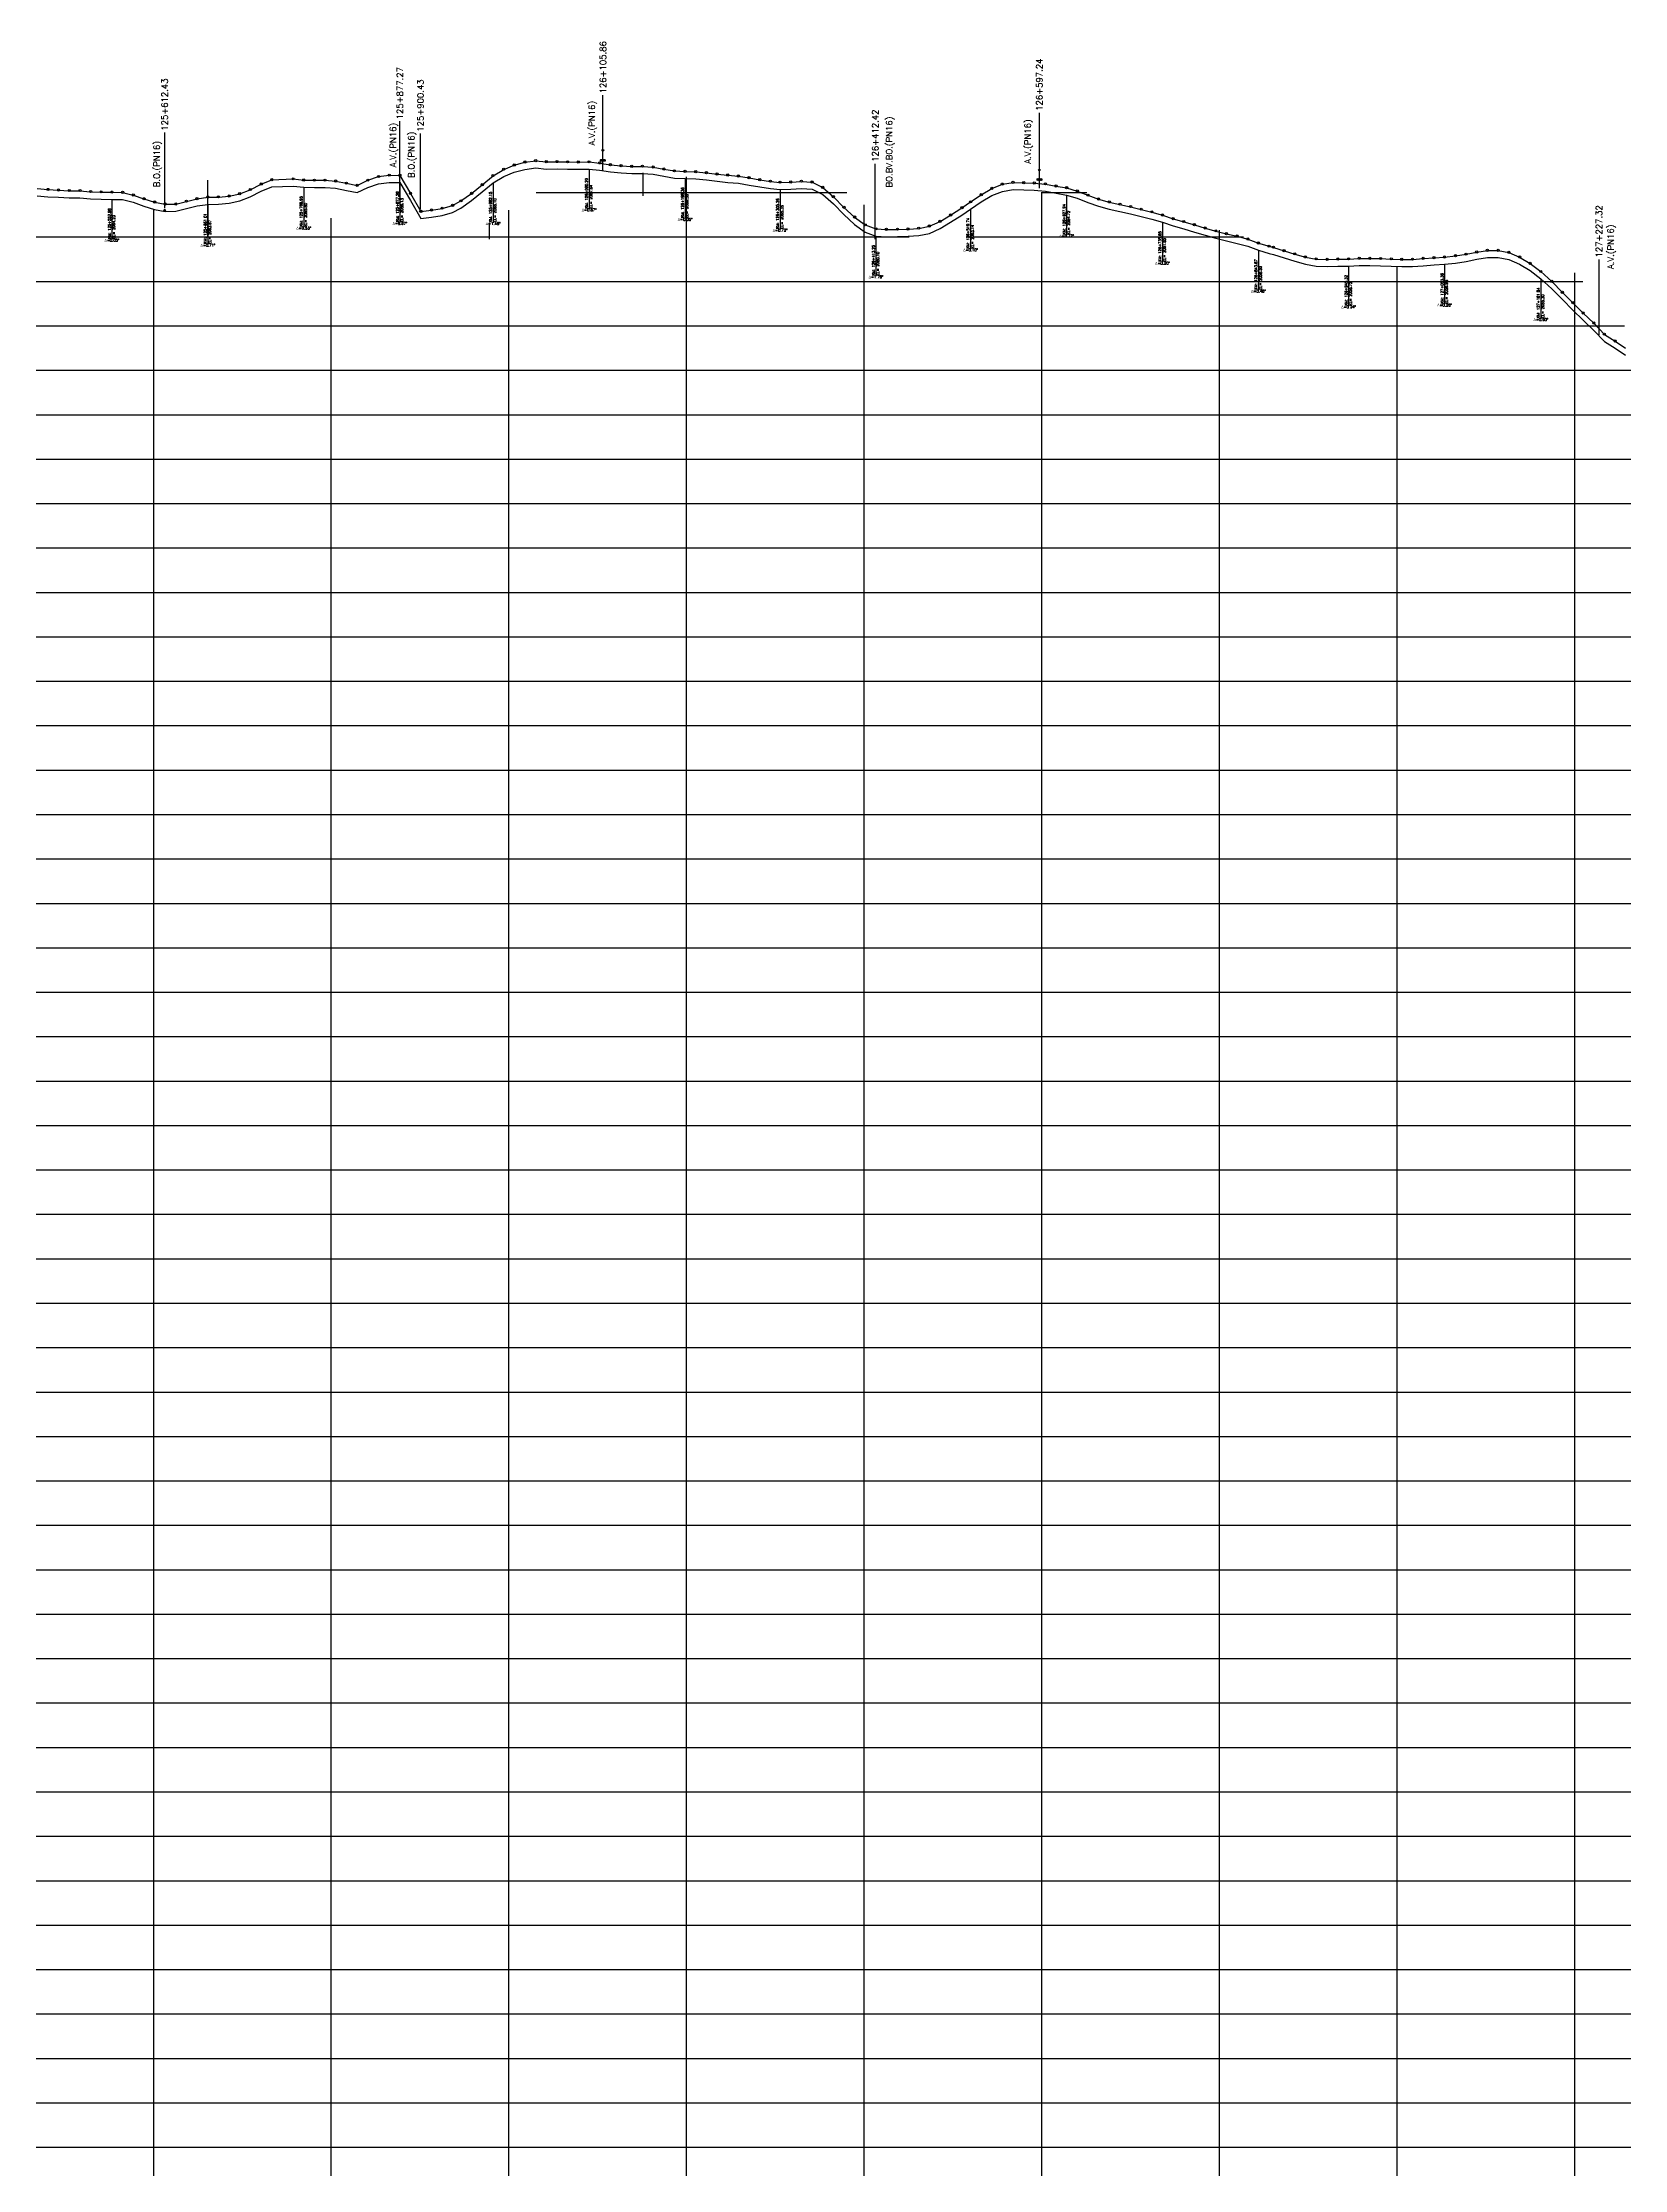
# Model space of a CAD drawing. Header units: metres. Extents: x 575895 to 634487, y 3214622 to 3222739.
# Drawn here: x 627078 to 628859, y 3217161 to 3219555 of the extents above; entities that cross this region are included whole.
import ezdxf

# ---------------------------------------------------------------- set-up
doc = ezdxf.new("R2010")
doc.units = ezdxf.units.M
for name, color, linetype in [('1405-05-17--km 168+000-END', 192, 'Continuous'), ('1405-05-17--km 74+000-133+000', 150, 'Continuous'), ('C-ROAD-PROF-GRID-MAJR', 8, 'Continuous'), ('C-ROAD-PROF-LABL', 92, 'Continuous'), ('C-ROAD-PROF-STAN-GEOM', 11, 'Continuous'), ('TXT', 2, 'Continuous'), ('V-CTRL-BMRK', 150, 'Continuous'), ('V-NODE', 1, 'Continuous')]:
    doc.layers.add(name, color=color, linetype=linetype)
doc.styles.add('RD', font='ROMAND.SHX', dxfattribs={"height": 3.5})
doc.styles.get("Standard").update_dxf_attribs({"font": 'romanc.shx', "height": 2})

msp = doc.modelspace()

# ---------------------------------------------------------------- linework, layer by layer
at = {"layer": '1405-05-17--km 168+000-END', "flags": 128}
msp.add_lwpolyline([(627263.9, 3219335.7), (627263.9, 3219399.6)], dxfattribs=at)
at = {"layer": '1405-05-17--km 74+000-133+000', "color": 150, "linetype": 'Continuous', "lineweight": -3, "ltscale": 2, "flags": 128}
for points in [[(627071.7, 3219390.1), (627083.8, 3219389), (627095.8, 3219388.4), (627107.9, 3219387.8), (627119.9, 3219387.8), (627131.9, 3219386.7), (627143.8, 3219386.3), (627155.8, 3219386), (627167.9, 3219385.8), (627179.9, 3219382.8), (627191.9, 3219378.5), (627203.9, 3219374.8), (627215.8, 3219372.5), (627227.8, 3219372.6), (627239.8, 3219375.8), (627251.8, 3219378.6), (627263.9, 3219380.4), (627275.7, 3219380.7), (627287.9, 3219381.6), (627299.8, 3219384.3), (627311.7, 3219388.9), (627324, 3219395.1), (627335.9, 3219400.1), (627360, 3219401), (627371.8, 3219399.7), (627383.8, 3219399.5), (627395.9, 3219399.5), (627407.8, 3219398.5), (627419.9, 3219396.1), (627432, 3219393.6), (627444, 3219399.5), (627456.1, 3219403.6), (627468.1, 3219405.1), (627480.1, 3219405), (627492, 3219384.7), (627503.8, 3219364.4), (627515.7, 3219365.9), (627527.7, 3219367.9), (627539.5, 3219371.2), (627548.9, 3219376.2), (627560.9, 3219384.6), (627572.9, 3219394.4), (627585, 3219404.7), (627597, 3219411.8), (627608.9, 3219416.6), (627620.9, 3219419.8), (627633, 3219421.5), (627644.9, 3219420.2), (627657, 3219420.4), (627669, 3219420.1), (627681, 3219419.9), (627693.1, 3219420.1), (627705, 3219418.9), (627717.1, 3219417), (627729.1, 3219415.8), (627741.1, 3219415.1), (627753.1, 3219415.2), (627765.3, 3219414.3), (627777.3, 3219412.1), (627789.2, 3219410), (627801.2, 3219409.5), (627813.2, 3219409.1), (627825.2, 3219408), (627837.2, 3219406.5), (627849.2, 3219405.2), (627861.2, 3219404.1), (627873.2, 3219402.2), (627885.3, 3219400.1), (627897.2, 3219398.3), (627908.1, 3219397.2), (627920.2, 3219397.5), (627932.2, 3219398.3), (627944.1, 3219397.5), (627956.2, 3219391.4), (627968.2, 3219380.9), (627980.1, 3219369), (627992, 3219357.9), (628004, 3219349.2), (628016.1, 3219344.7), (628027.8, 3219344), (628040.3, 3219344.3), (628052.3, 3219344.6), (628064.3, 3219345.4), (628076.3, 3219347.8), (628088.2, 3219353.1), (628100.2, 3219360.2), (628112.9, 3219368.4), (628122.6, 3219375.1), (628134.6, 3219383.2), (628146.6, 3219390.3), (628158.5, 3219395), (628170.4, 3219397.1), (628182.4, 3219396.7), (628194.3, 3219396.3), (628206.8, 3219395.3), (628218.8, 3219392.9), (628230.8, 3219390.9), (628242.8, 3219387.4), (628254.7, 3219382.6), (628266.7, 3219378.3), (628278.8, 3219375), (628290.8, 3219372.4), (628302.8, 3219369.8), (628314.7, 3219366.8), (628326.7, 3219363.8), (628338.7, 3219360.2), (628350.7, 3219356.2), (628362.6, 3219352.9), (628374.6, 3219349.3), (628386.7, 3219345.7), (628398.7, 3219342.4), (628410.7, 3219339.3), (628422.8, 3219336.5), (628434.8, 3219333.2), (628446.7, 3219328.7), (628458.7, 3219325.2), (628463.6, 3219324), (628475.6, 3219320.2), (628487.6, 3219316.5), (628499.6, 3219313.1), (628511.7, 3219310.9), (628524.1, 3219310.3), (628536.1, 3219310.7), (628548.2, 3219310.9), (628560.2, 3219311.6), (628572.1, 3219311.5), (628584.2, 3219311.3), (628596.3, 3219310.9), (628608.1, 3219310.3), (628620.2, 3219310.5), (628632.2, 3219311.4), (628644.4, 3219312.2), (628656.2, 3219313), (628668.6, 3219314.4), (628680.5, 3219316.2), (628692.5, 3219318.6), (628704.5, 3219320.5), (628716.6, 3219320.5), (628728.6, 3219318.3), (628740.7, 3219313.1), (628752.6, 3219305.9), (628764.7, 3219296.7), (628776.9, 3219285.5), (628788.9, 3219273.3), (628800.7, 3219261.5), (628812.3, 3219250), (628824.3, 3219238.6), (628836.2, 3219226.1), (628848.3, 3219218.5), (628860.1, 3219210.5)], [(627071.7, 3219382.1), (627083.8, 3219381), (627095.8, 3219380.4), (627107.9, 3219379.8), (627119.9, 3219379.8), (627131.9, 3219378.7), (627143.8, 3219378.3), (627155.8, 3219378), (627167.9, 3219377.8), (627179.9, 3219374.8), (627191.9, 3219370.5), (627203.9, 3219366.8), (627215.8, 3219364.5), (627227.8, 3219364.6), (627239.8, 3219367.8), (627251.8, 3219370.6), (627263.9, 3219372.4), (627275.7, 3219372.7), (627287.9, 3219373.6), (627299.8, 3219376.3), (627311.7, 3219380.9), (627324, 3219387.1), (627335.9, 3219392.1), (627360, 3219393), (627371.8, 3219391.7), (627383.8, 3219391.5), (627395.9, 3219391.5), (627407.8, 3219390.5), (627419.9, 3219388.1), (627432, 3219385.6), (627444, 3219391.5), (627456.1, 3219395.6), (627468.1, 3219397.1), (627480.1, 3219397), (627492, 3219376.7), (627503.8, 3219356.4), (627515.7, 3219357.9), (627527.7, 3219359.9), (627539.5, 3219363.2), (627548.9, 3219368.2), (627560.9, 3219376.6), (627572.9, 3219386.4), (627585, 3219396.7), (627597, 3219403.8), (627608.9, 3219408.6), (627620.9, 3219411.8), (627633, 3219413.5), (627644.9, 3219412.2), (627657, 3219412.4), (627669, 3219412.1), (627681, 3219411.9), (627693.1, 3219412.1), (627705, 3219410.9), (627717.1, 3219409), (627729.1, 3219407.8), (627741.1, 3219407.1), (627753.1, 3219407.2), (627765.3, 3219406.3), (627777.3, 3219404.1), (627789.2, 3219402), (627801.2, 3219401.5), (627813.2, 3219401.1), (627825.2, 3219400), (627837.2, 3219398.5), (627849.2, 3219397.2), (627861.2, 3219396.1), (627873.2, 3219394.2), (627885.3, 3219392.1), (627897.2, 3219390.3), (627908.1, 3219389.2), (627920.2, 3219389.5), (627932.2, 3219390.3), (627944.1, 3219389.5), (627956.2, 3219383.4), (627968.2, 3219372.9), (627980.1, 3219361), (627992, 3219349.9), (628004, 3219341.2), (628016.1, 3219336.7), (628027.8, 3219336), (628040.3, 3219336.3), (628052.3, 3219336.6), (628064.3, 3219337.4), (628076.3, 3219339.8), (628088.2, 3219345.1), (628100.2, 3219352.2), (628112.9, 3219360.4), (628122.6, 3219367.1), (628134.6, 3219375.2), (628146.6, 3219382.3), (628158.5, 3219387), (628170.4, 3219389.1), (628182.4, 3219388.7), (628194.3, 3219388.3), (628206.8, 3219387.3), (628218.8, 3219384.9), (628230.8, 3219382.9), (628242.8, 3219379.4), (628254.7, 3219374.6), (628266.7, 3219370.3), (628278.8, 3219367), (628290.8, 3219364.4), (628302.8, 3219361.8), (628314.7, 3219358.8), (628326.7, 3219355.8), (628338.7, 3219352.2), (628350.7, 3219348.2), (628362.6, 3219344.9), (628374.6, 3219341.3), (628386.7, 3219337.7), (628398.7, 3219334.4), (628410.7, 3219331.3), (628422.8, 3219328.5), (628434.8, 3219325.2), (628446.7, 3219320.7), (628458.7, 3219317.2), (628463.6, 3219316), (628475.6, 3219312.2), (628487.6, 3219308.5), (628499.6, 3219305.1), (628511.7, 3219302.9), (628524.1, 3219302.3), (628536.1, 3219302.7), (628548.2, 3219302.9), (628560.2, 3219303.6), (628572.1, 3219303.5), (628584.2, 3219303.3), (628596.3, 3219302.9), (628608.1, 3219302.3), (628620.2, 3219302.5), (628632.2, 3219303.4), (628644.4, 3219304.2), (628656.2, 3219305), (628668.6, 3219306.4), (628680.5, 3219308.2), (628692.5, 3219310.6), (628704.5, 3219312.5), (628716.6, 3219312.5), (628728.6, 3219310.3), (628740.7, 3219305.1), (628752.6, 3219297.9), (628764.7, 3219288.7), (628776.9, 3219277.5), (628788.9, 3219265.3), (628800.7, 3219253.5), (628812.3, 3219242), (628824.3, 3219230.6), (628836.2, 3219218.1), (628848.3, 3219210.5), (628860.1, 3219202.5)]]:
    msp.add_lwpolyline(points, dxfattribs=at)
at = {"layer": 'C-ROAD-PROF-GRID-MAJR', "color": 8, "linetype": 'Continuous', "lineweight": -3, "ltscale": 0.6}
for p, q in [((627802.9, 3215235.7), (627802.9, 3219403.4)), ((627202.9, 3215235.7), (627202.9, 3219366.4)), ((627633.4, 3219385.7), (627983.3, 3219385.7)), ((628002.9, 3215235.7), (628002.9, 3219371.7)), ((628202, 3219385.7), (628253.6, 3219385.7)), ((628202.9, 3215235.7), (628202.9, 3219386.2)), ((627402.9, 3215235.7), (627402.9, 3219356.8)), ((627602.9, 3215235.7), (627602.9, 3219365.9)), ((628402.9, 3215235.7), (628402.9, 3219343.3)), ((621345.2, 3219335.7), (628053.3, 3219335.7)), ((628118.8, 3219335.7), (628429.9, 3219335.7)), ((628602.9, 3215235.7), (628602.9, 3219302.9)), ((628802.9, 3215235.7), (628802.9, 3219295.3)), ((620244.8, 3219285.7), (628811.9, 3219285.7)), ((620175.2, 3219235.7), (628858.8, 3219235.7)), ((620052, 3219185.7), (628966.4, 3219185.7)), ((619796.3, 3219135.7), (629166.5, 3219135.7)), ((618924.6, 3219085.7), (629197.9, 3219085.7)), ((618599.9, 3219035.7), (629277.8, 3219035.7)), ((618328.5, 3218985.7), (634202.9, 3218985.7)), ((618045.3, 3218935.7), (634202.9, 3218935.7)), ((589229.7, 3218885.7), (634202.9, 3218885.7)), ((588839, 3218835.7), (634202.9, 3218835.7)), ((588788.5, 3218785.7), (634202.9, 3218785.7)), ((588574.1, 3218735.7), (634202.9, 3218735.7)), ((587846.2, 3218685.7), (634202.9, 3218685.7)), ((587471.4, 3218635.7), (634202.9, 3218635.7)), ((587402.3, 3218585.7), (634202.9, 3218585.7)), ((586879.5, 3218535.7), (634202.9, 3218535.7)), ((586834, 3218485.7), (634202.9, 3218485.7)), ((586802.6, 3218435.7), (634202.9, 3218435.7)), ((586657.4, 3218385.7), (634202.9, 3218385.7)), ((586394.3, 3218335.7), (634202.9, 3218335.7)), ((586104.8, 3218285.7), (634202.9, 3218285.7)), ((585771.4, 3218235.7), (634202.9, 3218235.7)), ((585413.8, 3218185.7), (634202.9, 3218185.7)), ((583461.1, 3218135.7), (634202.9, 3218135.7)), ((583425.8, 3218085.7), (634202.9, 3218085.7)), ((583390.7, 3218035.7), (634202.9, 3218035.7)), ((583124, 3217985.7), (634202.9, 3217985.7)), ((581945.1, 3217935.7), (634202.9, 3217935.7)), ((581633, 3217885.7), (634202.9, 3217885.7)), ((581370.7, 3217835.7), (634202.9, 3217835.7)), ((580454.3, 3217785.7), (634202.9, 3217785.7)), ((579879.4, 3217735.7), (634202.9, 3217735.7)), ((579207.9, 3217685.7), (634202.9, 3217685.7)), ((578887.7, 3217635.7), (634202.9, 3217635.7)), ((578337, 3217585.7), (634202.9, 3217585.7)), ((577365.6, 3217535.7), (634202.9, 3217535.7)), ((577266.7, 3217485.7), (634202.9, 3217485.7)), ((576892.4, 3217435.7), (634202.9, 3217435.7)), ((576738.6, 3217385.7), (634202.9, 3217385.7)), ((576102.9, 3217335.7), (634202.9, 3217335.7)), ((576102.9, 3217285.7), (634202.9, 3217285.7)), ((576102.9, 3217235.7), (634202.9, 3217235.7)), ((576102.9, 3217185.7), (634202.9, 3217185.7))]:
    msp.add_line(p, q, dxfattribs=at)
at = {"layer": 'C-ROAD-PROF-LABL', "color": 92, "linetype": 'Continuous', "lineweight": -3}
for p, q in [((627708.7, 3219410.2), (627708.7, 3219495.2)), ((627480.1, 3219381), (627480.1, 3219466)), ((628200.1, 3219390.6), (628200.1, 3219475.6)), ((627215.3, 3219368.2), (627215.3, 3219453.2)), ((627503.3, 3219367.1), (627503.3, 3219452.1)), ((627503.3, 3219367.1), (627503.3, 3219452.1)), ((628015.3, 3219333.2), (628015.3, 3219418.2)), ((628830.2, 3219225.5), (628830.2, 3219310.5))]:
    msp.add_line(p, q, dxfattribs=at)
at = {"layer": 'C-ROAD-PROF-STAN-GEOM', "color": 11, "linetype": 'Continuous', "lineweight": -3}
for p, q in [((627371.8, 3219391.7), (627371.8, 3219346.7)), ((627480.1, 3219397), (627480.1, 3219352)), ((627585, 3219396.7), (627585, 3219351.7)), ((627693.1, 3219412.1), (627693.1, 3219367.1)), ((627801.2, 3219401.5), (627801.2, 3219356.5)), ((627155.8, 3219378), (627155.8, 3219333)), ((627263.9, 3219372.4), (627263.9, 3219327.4)), ((627908.1, 3219389.2), (627908.1, 3219344.2)), ((628122.6, 3219367.1), (628122.6, 3219322.1)), ((628230.8, 3219382.9), (628230.8, 3219337.9)), ((628338.7, 3219352.2), (628338.7, 3219307.2)), ((628016.1, 3219336.7), (628016.1, 3219291.7)), ((628446.7, 3219320.7), (628446.7, 3219275.7)), ((628548.2, 3219302.9), (628548.2, 3219257.9)), ((628656.2, 3219305), (628656.2, 3219260)), ((628764.7, 3219288.7), (628764.7, 3219243.7))]:
    msp.add_line(p, q, dxfattribs=at)
at = {"layer": 'TXT', "color": 2, "linetype": 'Continuous', "lineweight": -3}
for p, q in [((627753.7, 3219407.8), (627753.7, 3219381.9)), ((627580.7, 3219351.6), (627580.7, 3219333.1))]:
    msp.add_line(p, q, dxfattribs=at)
at = {"layer": 'V-CTRL-BMRK'}
for p, q in [((627705.6, 3219421.9), (627708.1, 3219421.9)), ((627705.9, 3219422), (627708.4, 3219422)), ((627705.9, 3219421.9), (627708.4, 3219421.9)), ((627706.8, 3219420.7), (627706.8, 3219423.2)), ((627707.1, 3219420.7), (627707.1, 3219423.2)), ((627707.1, 3219420.7), (627707.1, 3219423.2)), ((627707.5, 3219433.3), (627710, 3219433.3)), ((627708.7, 3219432.1), (627708.7, 3219434.6)), ((627709, 3219421.9), (627711.5, 3219421.9)), ((627709.1, 3219422), (627711.6, 3219422)), ((627709.1, 3219421.9), (627711.6, 3219421.9)), ((627710.2, 3219420.6), (627710.2, 3219423.1)), ((627710.4, 3219420.7), (627710.4, 3219423.2)), ((627710.4, 3219420.7), (627710.4, 3219423.2)), ((628197.1, 3219400.5), (628199.6, 3219400.5)), ((628197.1, 3219400.4), (628199.6, 3219400.4)), ((628197.2, 3219400.4), (628199.7, 3219400.4)), ((628198.4, 3219399.2), (628198.4, 3219401.7)), ((628198.4, 3219399.2), (628198.4, 3219401.7)), ((628198.4, 3219399.2), (628198.4, 3219401.7)), ((628198.9, 3219411.1), (628201.4, 3219411.1)), ((628200.1, 3219409.8), (628200.1, 3219412.3)), ((628200.5, 3219400.4), (628203, 3219400.4)), ((628200.5, 3219400.4), (628203, 3219400.4)), ((628200.7, 3219400.3), (628203.2, 3219400.3)), ((628201.8, 3219399.2), (628201.8, 3219401.7)), ((628201.8, 3219399.1), (628201.8, 3219401.6)), ((628202, 3219399.1), (628202, 3219401.6)), ((627215.3, 3219364.4), (627215.3, 3219366.9)), ((627478.9, 3219378.5), (627481.4, 3219378.5)), ((627480.1, 3219377.3), (627480.1, 3219379.8)), ((627214, 3219365.7), (627216.5, 3219365.7)), ((627502, 3219364.6), (627504.5, 3219364.6)), ((627503.3, 3219363.3), (627503.3, 3219365.8))]:
    msp.add_line(p, q, dxfattribs=at)
at = {"layer": 'V-CTRL-BMRK', "const_width": 0.962}
for points in [[(627706.4, 3219421.9, 0.414214), (627706.8, 3219421.5, 1)], [(627706.6, 3219422, 0.414214), (627707.1, 3219421.5, 1)], [(627706.6, 3219421.9, 0.414214), (627707.1, 3219421.4, 1)], [(627707.3, 3219421.9, 0.414214), (627706.8, 3219422.4, 1)], [(627707.6, 3219422, 0.414214), (627707.1, 3219422.4, 1)], [(627707.6, 3219421.9, 0.414214), (627707.1, 3219422.4, 1)], [(627708.2, 3219433.3, 0.414214), (627708.7, 3219432.8, 1)], [(627709.2, 3219433.3, 0.414214), (627708.7, 3219433.8, 1)], [(627709.7, 3219421.9, 0.414214), (627710.2, 3219421.4, 1)], [(627709.9, 3219422, 0.414214), (627710.4, 3219421.5, 1)], [(627709.9, 3219421.9, 0.414214), (627710.4, 3219421.5, 1)], [(627710.7, 3219421.9, 0.414214), (627710.2, 3219422.4, 1)], [(627710.8, 3219422, 0.414214), (627710.4, 3219422.4, 1)], [(627710.8, 3219421.9, 0.414214), (627710.4, 3219422.4, 1)], [(628197.9, 3219400.5, 0.414214), (628198.4, 3219400, 1)], [(628197.9, 3219400.4, 0.414214), (628198.4, 3219399.9, 1)], [(628198, 3219400.4, 0.414214), (628198.4, 3219399.9, 1)], [(628198.9, 3219400.5, 0.414214), (628198.4, 3219400.9, 1)], [(628198.9, 3219400.4, 0.414214), (628198.4, 3219400.9, 1)], [(628198.9, 3219400.4, 0.414214), (628198.4, 3219400.9, 1)], [(628199.6, 3219411.1, 0.414214), (628200.1, 3219410.6, 1)], [(628200.6, 3219411.1, 0.414214), (628200.1, 3219411.6, 1)], [(628201.3, 3219400.4, 0.414214), (628201.8, 3219399.9, 1)], [(628201.3, 3219400.4, 0.414214), (628201.8, 3219399.9, 1)], [(628201.5, 3219400.3, 0.414214), (628202, 3219399.8, 1)], [(628202.3, 3219400.4, 0.414214), (628201.8, 3219400.9, 1)], [(628202.3, 3219400.4, 0.414214), (628201.8, 3219400.8, 1)], [(628202.5, 3219400.3, 0.414214), (628202, 3219400.8, 1)], [(627214.8, 3219365.7, 0.414214), (627215.3, 3219365.2, 1)], [(627215.8, 3219365.7, 0.414214), (627215.3, 3219366.1, 1)], [(627479.6, 3219378.5, 0.414214), (627480.1, 3219378, 1)], [(627480.6, 3219378.5, 0.414214), (627480.1, 3219379, 1)], [(627502.8, 3219364.6, 0.414214), (627503.3, 3219364.1, 1)], [(627503.8, 3219364.6, 0.414214), (627503.3, 3219365, 1)]]:
    msp.add_lwpolyline(points, format="xyb", dxfattribs=at)
at = {"layer": 'V-CTRL-BMRK'}
for centre in [(627706.8, 3219421.9), (627707.1, 3219422), (627707.1, 3219421.9), (627708.7, 3219433.3), (627710.2, 3219421.9), (627710.4, 3219422), (627710.4, 3219421.9), (628198.4, 3219400.5), (628198.4, 3219400.4), (628198.4, 3219400.4), (628200.1, 3219411.1), (628201.8, 3219400.4), (628201.8, 3219400.4), (628202, 3219400.3), (627215.3, 3219365.7), (627480.1, 3219378.5), (627503.3, 3219364.6)]:
    msp.add_circle(centre, 0.962, dxfattribs=at)
at = {"layer": 'V-NODE', "lineweight": -2}
for p, q in [((627608.9, 3219416.8), (627608.9, 3219416.8)), ((627620.9, 3219420), (627620.9, 3219420)), ((627633, 3219421.7), (627633, 3219421.7)), ((627644.9, 3219420.4), (627644.9, 3219420.4)), ((627657, 3219420.6), (627657, 3219420.6)), ((627669, 3219420.3), (627669, 3219420.3)), ((627681, 3219420.1), (627681, 3219420.1)), ((627693.1, 3219420.3), (627693.1, 3219420.3)), ((627705, 3219419.1), (627705, 3219419.1)), ((627717.1, 3219417.2), (627717.1, 3219417.2)), ((627729.1, 3219416), (627729.1, 3219416)), ((627741.1, 3219415.3), (627741.1, 3219415.3)), ((627753.1, 3219415.4), (627753.1, 3219415.4)), ((627765.3, 3219414.5), (627765.3, 3219414.5)), ((627324, 3219395.3), (627324, 3219395.3)), ((627335.9, 3219400.3), (627335.9, 3219400.3)), ((627360, 3219401.2), (627360, 3219401.2)), ((627371.8, 3219399.9), (627371.8, 3219399.9)), ((627383.8, 3219399.7), (627383.8, 3219399.7)), ((627395.9, 3219399.7), (627395.9, 3219399.7)), ((627407.8, 3219398.7), (627407.8, 3219398.7)), ((627419.9, 3219396.3), (627419.9, 3219396.3)), ((627432, 3219393.8), (627432, 3219393.8)), ((627444, 3219399.7), (627444, 3219399.7)), ((627456.1, 3219403.8), (627456.1, 3219403.8)), ((627468.1, 3219405.3), (627468.1, 3219405.3)), ((627480.1, 3219405.2), (627480.1, 3219405.2)), ((627572.9, 3219394.6), (627572.9, 3219394.6)), ((627585, 3219404.9), (627585, 3219404.9)), ((627597, 3219412), (627597, 3219412)), ((627777.3, 3219412.3), (627777.3, 3219412.3)), ((627789.2, 3219410.2), (627789.2, 3219410.2)), ((627801.2, 3219409.7), (627801.2, 3219409.7)), ((627813.2, 3219409.3), (627813.2, 3219409.3)), ((627825.2, 3219408.2), (627825.2, 3219408.2)), ((627837.2, 3219406.7), (627837.2, 3219406.7)), ((627849.2, 3219405.4), (627849.2, 3219405.4)), ((627861.2, 3219404.3), (627861.2, 3219404.3)), ((627873.2, 3219402.4), (627873.2, 3219402.4)), ((627885.3, 3219400.3), (627885.3, 3219400.3)), ((627897.2, 3219398.5), (627897.2, 3219398.5)), ((627908.1, 3219397.4), (627908.1, 3219397.4)), ((627920.2, 3219397.7), (627920.2, 3219397.7)), ((627932.2, 3219398.5), (627932.2, 3219398.5)), ((627944.1, 3219397.7), (627944.1, 3219397.7)), ((627956.2, 3219391.6), (627956.2, 3219391.6)), ((628146.6, 3219390.5), (628146.6, 3219390.5)), ((628158.5, 3219395.2), (628158.5, 3219395.2)), ((628170.4, 3219397.3), (628170.4, 3219397.3)), ((628182.4, 3219396.9), (628182.4, 3219396.9)), ((628194.3, 3219396.5), (628194.3, 3219396.5)), ((628206.8, 3219395.5), (628206.8, 3219395.5)), ((628218.8, 3219393.1), (628218.8, 3219393.1)), ((628230.8, 3219391.1), (628230.8, 3219391.1)), ((627083.8, 3219389.2), (627083.8, 3219389.2)), ((627095.8, 3219388.6), (627095.8, 3219388.6)), ((627107.9, 3219388), (627107.9, 3219388)), ((627119.9, 3219388), (627119.9, 3219388)), ((627131.9, 3219386.9), (627131.9, 3219386.9)), ((627143.8, 3219386.5), (627143.8, 3219386.5)), ((627155.8, 3219386.2), (627155.8, 3219386.2)), ((627167.9, 3219386), (627167.9, 3219386)), ((627179.9, 3219383), (627179.9, 3219383)), ((627191.9, 3219378.7), (627191.9, 3219378.7)), ((627203.9, 3219375), (627203.9, 3219375)), ((627215.8, 3219372.7), (627215.8, 3219372.7)), ((627227.8, 3219372.8), (627227.8, 3219372.8)), ((627239.8, 3219376), (627239.8, 3219376)), ((627251.8, 3219378.8), (627251.8, 3219378.8)), ((627263.9, 3219380.6), (627263.9, 3219380.6)), ((627275.7, 3219380.9), (627275.7, 3219380.9)), ((627287.9, 3219381.8), (627287.9, 3219381.8)), ((627299.8, 3219384.5), (627299.8, 3219384.5)), ((627311.7, 3219389.1), (627311.7, 3219389.1)), ((627492, 3219384.9), (627492, 3219384.9)), ((627527.7, 3219368.1), (627527.7, 3219368.1)), ((627539.5, 3219371.4), (627539.5, 3219371.4)), ((627548.9, 3219376.4), (627548.9, 3219376.4)), ((627560.9, 3219384.8), (627560.9, 3219384.8)), ((627968.2, 3219381.1), (627968.2, 3219381.1)), ((627980.1, 3219369.2), (627980.1, 3219369.2)), ((628112.9, 3219368.6), (628112.9, 3219368.6)), ((628122.6, 3219375.3), (628122.6, 3219375.3)), ((628134.6, 3219383.4), (628134.6, 3219383.4)), ((628242.8, 3219387.6), (628242.8, 3219387.6)), ((628254.7, 3219382.8), (628254.7, 3219382.8)), ((628266.7, 3219378.5), (628266.7, 3219378.5)), ((628278.8, 3219375.2), (628278.8, 3219375.2)), ((628290.8, 3219372.6), (628290.8, 3219372.6)), ((628302.8, 3219370), (628302.8, 3219370)), ((628314.7, 3219367), (628314.7, 3219367)), ((627503.8, 3219364.6), (627503.8, 3219364.6)), ((627515.7, 3219366.1), (627515.7, 3219366.1)), ((627992, 3219358.1), (627992, 3219358.1)), ((628004, 3219349.4), (628004, 3219349.4)), ((628016.1, 3219344.9), (628016.1, 3219344.9)), ((628027.8, 3219344.2), (628027.8, 3219344.2)), ((628040.3, 3219344.5), (628040.3, 3219344.5)), ((628052.3, 3219344.8), (628052.3, 3219344.8)), ((628064.3, 3219345.6), (628064.3, 3219345.6)), ((628076.3, 3219348), (628076.3, 3219348)), ((628088.2, 3219353.3), (628088.2, 3219353.3)), ((628100.2, 3219360.4), (628100.2, 3219360.4)), ((628326.7, 3219364), (628326.7, 3219364)), ((628338.7, 3219360.4), (628338.7, 3219360.4)), ((628350.7, 3219356.4), (628350.7, 3219356.4)), ((628362.6, 3219353.1), (628362.6, 3219353.1)), ((628374.6, 3219349.5), (628374.6, 3219349.5)), ((628386.7, 3219345.9), (628386.7, 3219345.9)), ((628398.7, 3219342.6), (628398.7, 3219342.6)), ((628410.7, 3219339.5), (628410.7, 3219339.5)), ((628422.8, 3219336.7), (628422.8, 3219336.7)), ((628434.8, 3219333.4), (628434.8, 3219333.4)), ((628446.7, 3219328.9), (628446.7, 3219328.9)), ((628458.7, 3219325.4), (628458.7, 3219325.4)), ((628463.6, 3219324.2), (628463.6, 3219324.2)), ((628475.6, 3219320.4), (628475.6, 3219320.4)), ((628692.5, 3219318.8), (628692.5, 3219318.8)), ((628704.5, 3219320.7), (628704.5, 3219320.7)), ((628716.6, 3219320.7), (628716.6, 3219320.7)), ((628728.6, 3219318.5), (628728.6, 3219318.5)), ((628487.6, 3219316.7), (628487.6, 3219316.7)), ((628499.6, 3219313.3), (628499.6, 3219313.3)), ((628511.7, 3219311.1), (628511.7, 3219311.1)), ((628524.1, 3219310.5), (628524.1, 3219310.5)), ((628536.1, 3219310.9), (628536.1, 3219310.9)), ((628548.2, 3219311.1), (628548.2, 3219311.1)), ((628560.2, 3219311.8), (628560.2, 3219311.8)), ((628572.1, 3219311.7), (628572.1, 3219311.7)), ((628584.2, 3219311.5), (628584.2, 3219311.5)), ((628596.3, 3219311.1), (628596.3, 3219311.1)), ((628608.1, 3219310.5), (628608.1, 3219310.5)), ((628620.2, 3219310.7), (628620.2, 3219310.7)), ((628632.2, 3219311.6), (628632.2, 3219311.6)), ((628644.4, 3219312.4), (628644.4, 3219312.4)), ((628656.2, 3219313.2), (628656.2, 3219313.2)), ((628668.6, 3219314.6), (628668.6, 3219314.6)), ((628680.5, 3219316.4), (628680.5, 3219316.4)), ((628740.7, 3219313.3), (628740.7, 3219313.3)), ((628752.6, 3219306.1), (628752.6, 3219306.1)), ((628764.7, 3219296.9), (628764.7, 3219296.9)), ((628776.9, 3219285.7), (628776.9, 3219285.7)), ((628788.9, 3219273.5), (628788.9, 3219273.5)), ((628800.7, 3219261.7), (628800.7, 3219261.7)), ((628812.3, 3219250.2), (628812.3, 3219250.2)), ((628824.3, 3219238.8), (628824.3, 3219238.8)), ((628836.2, 3219226.3), (628836.2, 3219226.3)), ((628848.3, 3219218.7), (628848.3, 3219218.7))]:
    msp.add_line(p, q, dxfattribs=at)
for centre in [(627608.9, 3219416.8), (627620.9, 3219420), (627633, 3219421.7), (627644.9, 3219420.4), (627657, 3219420.6), (627669, 3219420.3), (627681, 3219420.1), (627693.1, 3219420.3), (627705, 3219419.1), (627717.1, 3219417.2), (627729.1, 3219416), (627741.1, 3219415.3), (627753.1, 3219415.4), (627765.3, 3219414.5), (627083.8, 3219389.2), (627311.7, 3219389.1), (627324, 3219395.3), (627335.9, 3219400.3), (627360, 3219401.2), (627371.8, 3219399.9), (627383.8, 3219399.7), (627395.9, 3219399.7), (627407.8, 3219398.7), (627419.9, 3219396.3), (627432, 3219393.8), (627444, 3219399.7), (627456.1, 3219403.8), (627468.1, 3219405.3), (627480.1, 3219405.2), (627572.9, 3219394.6), (627585, 3219404.9), (627597, 3219412), (627777.3, 3219412.3), (627789.2, 3219410.2), (627801.2, 3219409.7), (627813.2, 3219409.3), (627825.2, 3219408.2), (627837.2, 3219406.7), (627849.2, 3219405.4), (627861.2, 3219404.3), (627873.2, 3219402.4), (627885.3, 3219400.3), (627897.2, 3219398.5), (627908.1, 3219397.4), (627920.2, 3219397.7), (627932.2, 3219398.5), (627944.1, 3219397.7), (627956.2, 3219391.6), (628146.6, 3219390.5), (628158.5, 3219395.2), (628170.4, 3219397.3), (628182.4, 3219396.9), (628194.3, 3219396.5), (628206.8, 3219395.5), (628218.8, 3219393.1), (628230.8, 3219391.1), (627095.8, 3219388.6), (627107.9, 3219388), (627119.9, 3219388), (627131.9, 3219386.9), (627143.8, 3219386.5), (627155.8, 3219386.2), (627167.9, 3219386), (627179.9, 3219383), (627191.9, 3219378.7), (627203.9, 3219375), (627215.8, 3219372.7), (627227.8, 3219372.8), (627239.8, 3219376), (627251.8, 3219378.8), (627263.9, 3219380.6), (627275.7, 3219380.9), (627287.9, 3219381.8), (627299.8, 3219384.5), (627492, 3219384.9), (627515.7, 3219366.1), (627527.7, 3219368.1), (627539.5, 3219371.4), (627548.9, 3219376.4), (627560.9, 3219384.8), (627968.2, 3219381.1), (627980.1, 3219369.2), (628112.9, 3219368.6), (628122.6, 3219375.3), (628134.6, 3219383.4), (628242.8, 3219387.6), (628254.7, 3219382.8), (628266.7, 3219378.5), (628278.8, 3219375.2), (628290.8, 3219372.6), (628302.8, 3219370), (628314.7, 3219367), (627503.8, 3219364.6), (627992, 3219358.1), (628004, 3219349.4), (628016.1, 3219344.9), (628027.8, 3219344.2), (628040.3, 3219344.5), (628052.3, 3219344.8), (628064.3, 3219345.6), (628076.3, 3219348), (628088.2, 3219353.3), (628100.2, 3219360.4), (628326.7, 3219364), (628338.7, 3219360.4), (628350.7, 3219356.4), (628362.6, 3219353.1), (628374.6, 3219349.5), (628386.7, 3219345.9), (628398.7, 3219342.6), (628410.7, 3219339.5), (628422.8, 3219336.7), (628434.8, 3219333.4), (628446.7, 3219328.9), (628458.7, 3219325.4), (628463.6, 3219324.2), (628475.6, 3219320.4), (628692.5, 3219318.8), (628704.5, 3219320.7), (628716.6, 3219320.7), (628728.6, 3219318.5), (628487.6, 3219316.7), (628499.6, 3219313.3), (628511.7, 3219311.1), (628524.1, 3219310.5), (628536.1, 3219310.9), (628548.2, 3219311.1), (628560.2, 3219311.8), (628572.1, 3219311.7), (628584.2, 3219311.5), (628596.3, 3219311.1), (628608.1, 3219310.5), (628620.2, 3219310.7), (628632.2, 3219311.6), (628644.4, 3219312.4), (628656.2, 3219313.2), (628668.6, 3219314.6), (628680.5, 3219316.4), (628740.7, 3219313.3), (628752.6, 3219306.1), (628764.7, 3219296.9), (628776.9, 3219285.7), (628788.9, 3219273.5), (628800.7, 3219261.7), (628812.3, 3219250.2), (628824.3, 3219238.8), (628836.2, 3219226.3), (628848.3, 3219218.7)]:
    msp.add_circle(centre, 1.25, dxfattribs=at)

# ---------------------------------------------------------------- texts
at = {"layer": 'C-ROAD-PROF-LABL', "color": 2, "linetype": 'Continuous', "lineweight": -3, "char_height": 7, "attachment_point": 4, "rotation": 90}
for s, insert in [('{\\C7;126+105.86}', (627708.7, 3219497.3)), ('{\\C7;126+597.24}', (628200.1, 3219477.7)), ('{\\C7;125+612.43}', (627215.3, 3219455.3)), ('{\\C7;125+877.27}', (627480.1, 3219468.1)), ('{\\C7;125+900.43}', (627503.3, 3219454.2)), ('{\\C7;125+900.43}', (627503.3, 3219454.2)), ('{\\C7;126+412.42}', (628015.3, 3219420.3)), ('{\\C7;127+227.32}', (628830.2, 3219312.6))]:
    msp.add_mtext(s, dxfattribs=dict(at, insert=insert))
at = {"layer": 'C-ROAD-PROF-STAN-GEOM', "color": 11, "linetype": 'Continuous', "lineweight": -3, "char_height": 3, "attachment_point": 1, "rotation": 90, "style": 'RD'}
for s, insert in [('{\\Fromand.shx|c0;\\C7;KM: 126+090.20}', (627688.7, 3219367.7)), ('{\\Fromand.shx|c0;\\C7;EL= 2067.64}', (627693.7, 3219367.7)), ('{\\Fromand.shx|c0;\\C7;KM: 126+198.36}', (627796.8, 3219357.1)), ('{\\Fromand.shx|c0;\\C7;KM: 125+552.98}', (627151.5, 3219333.6)), ('{\\Fromand.shx|c0;\\C7;KM: 125+768.95}', (627367.4, 3219347.3)), ('{\\Fromand.shx|c0;\\C7;EL= 2065.60}', (627372.4, 3219347.3)), ('{\\Fromand.shx|c0;\\C7;KM: 125+877.28}', (627475.8, 3219352.6)), ('{\\Fromand.shx|c0;\\C7;EL= 2066.13}', (627480.8, 3219352.6)), ('{\\Fromand.shx|c0;\\C7;KM: 125+982.15}', (627580.6, 3219352.3)), ('{\\Fromand.shx|c0;\\C7;EL= 2066.10}', (627585.6, 3219352.3)), ('{\\Fromand.shx|c0;\\C7;EL= 2066.58}', (627801.8, 3219357.1)), ('{\\Fromand.shx|c0;\\C7;KM: 126+305.26}', (627903.8, 3219344.8)), ('{\\Fromand.shx|c0;\\C7;EL= 2065.35}', (627908.8, 3219344.8)), ('{\\Fromand.shx|c0;\\C7;KM: 126+627.94}', (628226.4, 3219338.5)), ('{\\Fromand.shx|c0;\\C7;EL= 2064.23}', (627156.5, 3219333.6)), ('{\\Fromand.shx|c0;\\C7;KM: 125+661.01}', (627259.5, 3219328)), ('{\\Fromand.shx|c0;\\C7;EL= 2063.67}', (627264.5, 3219328)), ('{\\Fromand.shx|c0;\\C7;KM: 126+519.74}', (628118.2, 3219322.7)), ('{\\Fromand.shx|c0;\\C7;EL= 2063.14}', (628123.2, 3219322.7)), ('{\\Fromand.shx|c0;\\C7;EL= 2064.72}', (628231.4, 3219338.5)), ('{\\Fromand.shx|c0;\\C7;KM: 126+413.25}', (628011.7, 3219292.3)), ('{\\Fromand.shx|c0;\\C7;EL= 2060.10}', (628016.7, 3219292.3)), ('{\\Fromand.shx|c0;\\C7;KM: 126+735.85}', (628334.3, 3219307.8)), ('{\\Fromand.shx|c0;\\C7;EL= 2061.65}', (628339.3, 3219307.8)), ('{\\Fromand.shx|c0;\\C7;KM: 126+843.87}', (628442.4, 3219276.3)), ('{\\Fromand.shx|c0;\\C7;EL= 2058.50}', (628447.4, 3219276.3)), ('{\\Fromand.shx|c0;\\C7;KM: 127+053.36}', (628651.9, 3219260.6)), ('{\\Fromand.shx|c0;\\C7;KM: 126+945.32}', (628543.8, 3219258.5)), ('{\\Fromand.shx|c0;\\C7;EL= 2056.72}', (628548.8, 3219258.5)), ('{\\Fromand.shx|c0;\\C7;EL= 2056.93}', (628656.9, 3219260.6)), ('{\\Fromand.shx|c0;\\C7;KM: 127+161.84}', (628760.3, 3219244.3)), ('{\\Fromand.shx|c0;\\C7;EL= 2055.30}', (628765.3, 3219244.3))]:
    msp.add_mtext(s, dxfattribs=dict(at, insert=insert))
at = {"layer": 'C-ROAD-PROF-STAN-GEOM', "color": 11, "linetype": 'Continuous', "lineweight": -3, "char_height": 3, "attachment_point": 5, "style": 'RD'}
for s, insert in [('{\\Fgreekc.shx|c0;Δ\\Fromand.shx|c0;=0.67°}', (627693.1, 3219366.1)), ('{\\Fgreekc.shx|c0;Δ\\Fromand.shx|c0;=0.53°}', (627371.8, 3219345.7)), ('{\\Fgreekc.shx|c0;Δ\\Fromand.shx|c0;=9.67°}', (627480.1, 3219351)), ('{\\Fgreekc.shx|c0;Δ\\Fromand.shx|c0;=1.48°}', (627585, 3219350.7)), ('{\\Fgreekc.shx|c0;Δ\\Fromand.shx|c0;=0.05°}', (627801.2, 3219355.5)), ('{\\Fgreekc.shx|c0;Δ\\Fromand.shx|c0;=0.72°}', (627908.1, 3219343.2)), ('{\\Fgreekc.shx|c0;Δ\\Fromand.shx|c0;=0.05°}', (627155.8, 3219332)), ('{\\Fgreekc.shx|c0;Δ\\Fromand.shx|c0;=0.71°}', (627263.9, 3219326.4)), ('{\\Fgreekc.shx|c0;Δ\\Fromand.shx|c0;=0.10°}', (628122.6, 3219321.1)), ('{\\Fgreekc.shx|c0;Δ\\Fromand.shx|c0;=0.72°}', (628230.8, 3219336.9)), ('{\\Fgreekc.shx|c0;Δ\\Fromand.shx|c0;=0.20°}', (628338.7, 3219306.2)), ('{\\Fgreekc.shx|c0;Δ\\Fromand.shx|c0;=1.78°}', (628016.1, 3219290.7)), ('{\\Fgreekc.shx|c0;Δ\\Fromand.shx|c0;=0.48°}', (628446.7, 3219274.7)), ('{\\Fgreekc.shx|c0;Δ\\Fromand.shx|c0;=0.24°}', (628548.2, 3219256.9)), ('{\\Fgreekc.shx|c0;Δ\\Fromand.shx|c0;=0.26°}', (628656.2, 3219259)), ('{\\Fgreekc.shx|c0;Δ\\Fromand.shx|c0;=0.90°}', (628764.7, 3219242.7))]:
    msp.add_mtext(s, dxfattribs=dict(at, insert=insert))
at = {"layer": 'TXT', "color": 2, "linetype": 'Continuous', "lineweight": -3, "char_height": 7, "attachment_point": 8, "rotation": 90, "style": 'RD'}
for s, insert in [('A.V.(PN16)', (627702, 3219463.8)), ('A.V.(PN16)', (627478.2, 3219439.1)), ('BO.BV.BO.(PN16)', (628036.8, 3219431.3)), ('A.V.(PN16)', (628192.8, 3219443.1)), ('B.O.(PN16)', (627212.2, 3219417.7)), ('B.O.(PN16)', (627498.8, 3219428.2)), ('A.V.(PN16)', (628849, 3219324.6))]:
    msp.add_mtext(s, dxfattribs=dict(at, insert=insert))

doc.saveas('drawing.dxf')
